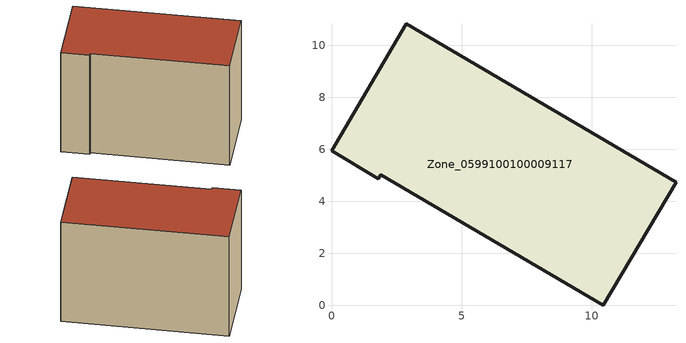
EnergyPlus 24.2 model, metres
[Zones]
Zone_0599100100009117
 floor ground (C_G): 0,5.94 2.88,10.84 13.25,4.74 10.45,0 1.9,5.03 1.8,4.86 z1.67
 wall outside (C_F): 2.88,10.84 0,5.94 1.8,4.86 1.9,5.03 10.45,0 13.25,4.74 2.88,10.84 z1.67:10.26
 roof outside (C_R): 13.25,4.74 2.88,10.84 0,5.94 1.8,4.86 1.9,5.03 10.45,0 z10.26
[BUILDING]
Pand.0599100100009117: North Axis=0; Terrain=City; Loads Convergence Tolerance Value=0.04; Temperature Convergence Tolerance Value=0.4; Solar Distribution=FullExterior; Maximum Number of Warmup Days=25; Minimum Number of Warmup Days=1
[Site:Location]
Rotterdam.The.Hague.AP_ZH_NLD Design_Conditions: Latitude=51.96; Longitude=4.45; Time Zone=1; Elevation=-4.5
[SITE:GROUNDTEMPERATURE:BUILDINGSURFACE]
18, 18, 18, 18, 18, 18, 18, 18, 18, 18, 18, 18
[MATERIAL] Thermal Absorptance=0.9; Solar Absorptance=0.7; Visible Absorptance=0.7
Name | Roughness | Thickness | Conductivity | Density | Specific Heat
G.TI.2015-2018 | MediumSmooth | 0.15 | 0.0428571 | 540 | 1210
F.TI.2015-2018 | Rough | 0.3 | 0.0666667 | 1920 | 840
R.TI.2015-2018 | MediumRough | 0.2 | 0.0333333 | 1500 | 1000
[CONSTRUCTION]
C_G: G.TI.2015-2018
C_F: F.TI.2015-2018
C_R: R.TI.2015-2018
[ZONE]
Zone_0599100100009117: Type=1; Multiplier=1; Ceiling Height=Autocalculate; Volume=Autocalculate; Floor Area=autocalculate; Part of Total Floor Area=Yes
[ZONEINFILTRATION:DESIGNFLOWRATE]
Infil_Zone_0599100100009117: Zone or ZoneList or Space or SpaceList=Zone_0599100100009117; Schedule=AlwaysOn; Design Flow Rate Calculation Method=Flow/Area; Flow Rate per Floor Area=0.0015; Constant Term Coefficient=1; Temperature Term Coefficient=0; Velocity Term Coefficient=0; Velocity Squared Term Coefficient=0
[HVACTEMPLATE:ZONE:IDEALLOADSAIRSYSTEM]
Zone_0599100100009117: Maximum Heating Supply Air Temperature=50; Minimum Cooling Supply Air Temperature=13; Maximum Heating Supply Air Humidity Ratio=0.0156; Minimum Cooling Supply Air Humidity Ratio=0.0077; Heating Limit=NoLimit; Cooling Limit=NoLimit; Dehumidification Control Type=ConstantSensibleHeatRatio; Cooling Sensible Heat Ratio=0.7; Dehumidification Setpoint=60; Humidification Control Type=None; Humidification Setpoint=30; Outdoor Air Method=None; Outdoor Air Flow Rate per Person=0.00944; Outdoor Air Flow Rate per Zone Floor Area=0; Outdoor Air Flow Rate per Zone=0; Demand Controlled Ventilation Type=None; Outdoor Air Economizer Type=NoEconomizer; Heat Recovery Type=None; Sensible Heat Recovery Effectiveness=0.7; Latent Heat Recovery Effectiveness=0.65
[ZONECONTROL:THERMOSTAT]
ThermostatControl_Zone_0599100100009117: Zone or ZoneList=Zone_0599100100009117; Control Type Schedule=DualSetpointControlType; Control 1=Thermostat_Zone_0599100100009117; Temperature Difference Between Cutout And Setpoint=0
[THERMOSTATSETPOINT:DUALSETPOINT]
Thermostat_Zone_0599100100009117: Heating Setpoint Temperature Schedule=HeatingSetpoint_Zone_0599100100009117; Cooling Setpoint Temperature Schedule=CoolingSetpoint_Zone_0599100100009117
[SCHEDULE:COMPACT]
HeatingSetpoint_Zone_0599100100009117: Through: 12/31, For: AllDays, Until: 24:00, 21
CoolingSetpoint_Zone_0599100100009117: Through: 12/31, For: AllDays, Until: 24:00, 24
DualSetpointControlType: Through: 12/31, For: AllDays, Until: 24:00, 4
AlwaysOn: Through: 12/31, For: AllDays, Until: 24:00, 1
